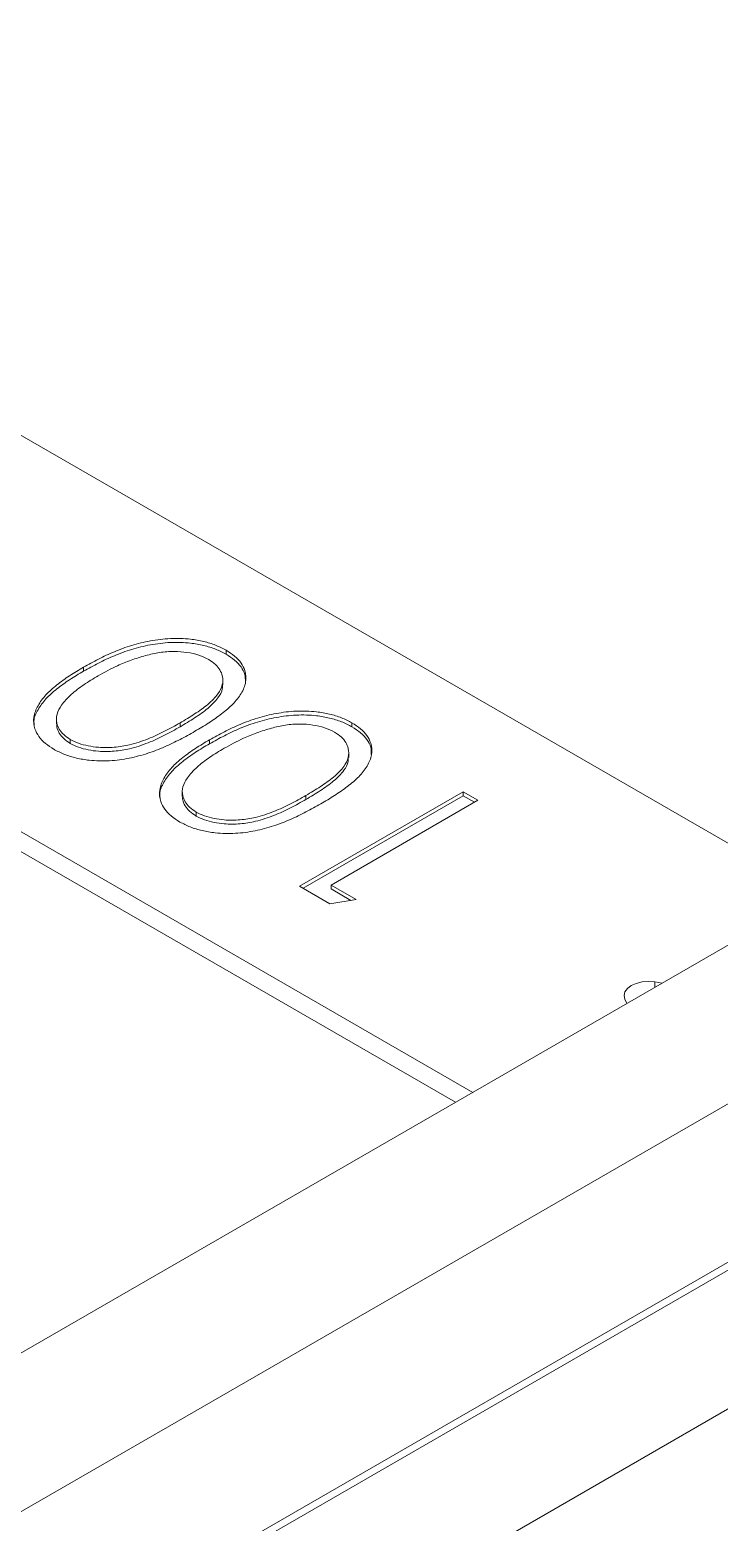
# Model space of a CAD drawing. Header units: millimetres. Extents: x 169 to 14583, y -399 to 10804.
# Drawn here: x 3133.2 to 3275.1, y 8225.6 to 8533 of the extents above; entities that cross this region are included whole.
import ezdxf

# ---------------------------------------------------------------- set-up
doc = ezdxf.new("R2010")
doc.units = ezdxf.units.MM
doc.header["$LTSCALE"] = 35

msp = doc.modelspace()

# ---------------------------------------------------------------- linework, layer by layer
at = {"color": 7, "linetype": 'Continuous', "lineweight": 18}
for p, q in [((4863.941, 9228.027), (2742.62, 8003.415)), ((4807.372, 9228.027), (2742.62, 8036.071)), ((3070.725, 8484.506), (3295.07, 8354.994)), ((3000.014, 8443.685), (3224.36, 8314.173)), ((3000.014, 8439.603), (3220.824, 8312.132)), ((3173.587, 8404.434), (3173.587, 8405.251)), ((3144.276, 8400.933), (3144.276, 8401.75)), ((3485.082, 8399.367), (2770.905, 7987.081)), ((3172.933, 8398.13), (3172.933, 8399.15)), ((3138.666, 8391.111), (3138.666, 8390.09)), ((3164.122, 8389.461), (3164.122, 8390.277)), ((3199.491, 8389.48), (3199.491, 8390.297)), ((3141.537, 8386.049), (3141.537, 8386.866)), ((3170.18, 8385.979), (3170.18, 8386.796)), ((3459.627, 8383.039), (3153.449, 8206.287)), ((3198.838, 8383.175), (3198.838, 8384.196)), ((3164.57, 8376.156), (3164.57, 8375.136)), ((3188.732, 8356.63), (3222.408, 8376.07)), ((3222.408, 8376.07), (3225.43, 8374.326)), ((3222.408, 8375.254), (3222.408, 8376.07)), ((3189.439, 8356.221), (3222.408, 8375.254)), ((3190.027, 8374.506), (3190.027, 8375.323)), ((3225.43, 8374.326), (3195.208, 8356.879)), ((3222.408, 8375.254), (3224.723, 8373.917)), ((3167.441, 8371.095), (3167.441, 8371.911)), ((3194.958, 8353.035), (3188.732, 8356.63)), ((3195.208, 8356.879), (3200.389, 8353.888)), ((3195.208, 8356.062), (3195.208, 8356.879)), ((3195.208, 8356.062), (3199.277, 8353.713)), ((3459.627, 8354.46), (3153.449, 8177.708)), ((3200.389, 8353.888), (3194.958, 8353.035)), ((3263.338, 8336.675), (3261.805, 8336.912)), ((3261.805, 8336.912), (3261.805, 8335.79)), ((3255.681, 8333.377), (3256.092, 8332.492))]:
    msp.add_line(p, q, dxfattribs=at)
at = {"color": 7, "linetype": 'Continuous', "lineweight": 18, "flags": 128}
msp.add_lwpolyline([(3255.681, 8333.377), (3255.511, 8334.124), (3255.681, 8334.871), (3256.18, 8335.568), (3256.975, 8336.165), (3258.011, 8336.624), (3259.217, 8336.912), (3260.511, 8337.011), (3261.805, 8336.912)], dxfattribs=at)
at = {"color": 7, "linetype": 'Continuous', "lineweight": 18}
for points, knots in [([(3144.276, 8401.75), (3145.281, 8402.312), (3147.292, 8403.437), (3150.561, 8404.962), (3154.09, 8406.287), (3157.97, 8407.238), (3162.097, 8407.757), (3165.872, 8407.644), (3169.002, 8407.091), (3171.502, 8406.333), (3172.892, 8405.612), (3173.587, 8405.251)], [0, 0, 0, 0, 0.1251479, 0.250276, 0.375356, 0.5003585, 0.6252893, 0.7500437, 0.8333636, 0.9166753, 1, 1, 1, 1]), ([(3144.276, 8400.933), (3145.281, 8401.496), (3147.292, 8402.62), (3150.561, 8404.145), (3154.09, 8405.47), (3157.97, 8406.422), (3162.097, 8406.94), (3165.872, 8406.827), (3169.002, 8406.274), (3171.502, 8405.517), (3172.892, 8404.795), (3173.587, 8404.434)], [0, 0, 0, 0, 0.1251479, 0.250276, 0.375356, 0.5003585, 0.6252893, 0.7500437, 0.8333636, 0.9166753, 1, 1, 1, 1]), ([(3157.025, 8404.149), (3156.018, 8403.846), (3154.002, 8403.24), (3150.709, 8401.861), (3148.583, 8400.704), (3147.284, 8399.997)], [0, 0, 0, 0, 0.2799753, 0.5600082, 1, 1, 1, 1]), ([(3170.032, 8403.315), (3169.367, 8403.644), (3168.038, 8404.301), (3165.556, 8404.843), (3162.804, 8405.071), (3159.861, 8404.847), (3157.971, 8404.382), (3157.025, 8404.149)], [0, 0, 0, 0, 0.1865523, 0.3733309, 0.5600381, 0.7798907, 1, 1, 1, 1]), ([(3173.587, 8405.251), (3174.208, 8404.853), (3175.449, 8404.057), (3176.755, 8402.625), (3177.669, 8400.825), (3177.805, 8398.659), (3176.82, 8396.306), (3175.081, 8394.109), (3172.719, 8392.121), (3170.07, 8390.262), (3168.129, 8389.114), (3167.158, 8388.54)], [0, 0, 0, 0, 0.0833234, 0.1666438, 0.2499883, 0.3747071, 0.4996201, 0.6246292, 0.7497167, 0.8748503, 1, 1, 1, 1]), ([(3173.587, 8404.434), (3174.209, 8404.037), (3175.453, 8403.241), (3176.739, 8401.809), (3177.588, 8400.288), (3177.566, 8399.239), (3177.555, 8398.727)], [0, 0, 0, 0, 0.2529372, 0.5058654, 0.7588668, 1, 1, 1, 1]), ([(3138.184, 8384.813), (3137.556, 8385.214), (3136.299, 8386.014), (3134.985, 8387.459), (3134.031, 8389.269), (3133.857, 8391.451), (3134.771, 8393.833), (3136.419, 8396.075), (3138.71, 8398.117), (3141.349, 8400.008), (3143.3, 8401.169), (3144.276, 8401.75)], [0, 0, 0, 0, 0.0833284, 0.1666536, 0.2499745, 0.3747403, 0.4996486, 0.6246671, 0.7497315, 0.8748541, 1, 1, 1, 1]), ([(3134.114, 8389.824), (3134.076, 8390.09), (3133.925, 8391.163), (3134.822, 8393.018), (3136.405, 8395.259), (3138.714, 8397.3), (3141.348, 8399.191), (3143.3, 8400.353), (3144.276, 8400.933)], [0, 0, 0, 0, 0.0618286, 0.2492473, 0.4368315, 0.6244845, 0.8122247, 1, 1, 1, 1]), ([(3164.122, 8390.277), (3165.132, 8390.88), (3167.151, 8392.087), (3169.911, 8394.037), (3171.926, 8396.047), (3172.96, 8398.073), (3172.974, 8399.774), (3172.378, 8401.204), (3171.472, 8402.365), (3170.512, 8402.999), (3170.032, 8403.315)], [0, 0, 0, 0, 0.1668628, 0.3336714, 0.5001828, 0.6250903, 0.7498521, 0.8332368, 0.9166597, 1, 1, 1, 1]), ([(3147.284, 8399.997), (3146.279, 8399.392), (3144.27, 8398.18), (3141.633, 8396.17), (3139.741, 8394.127), (3138.675, 8392.112), (3138.598, 8390.409), (3139.21, 8388.981), (3140.09, 8387.814), (3141.054, 8387.182), (3141.537, 8386.866)], [0, 0, 0, 0, 0.1668352, 0.3335991, 0.5002227, 0.6251858, 0.7498884, 0.833289, 0.9166396, 1, 1, 1, 1]), ([(3164.122, 8389.461), (3165.131, 8390.064), (3167.148, 8391.27), (3169.923, 8393.221), (3171.885, 8395.23), (3172.896, 8396.959), (3172.835, 8397.911), (3172.814, 8398.232)], [0, 0, 0, 0, 0.2422672, 0.4844558, 0.7262128, 0.9075653, 1, 1, 1, 1]), ([(3170.18, 8386.796), (3171.186, 8387.358), (3173.197, 8388.482), (3176.466, 8390.007), (3179.994, 8391.332), (3183.875, 8392.284), (3188.002, 8392.802), (3191.777, 8392.689), (3194.907, 8392.137), (3197.406, 8391.379), (3198.796, 8390.657), (3199.491, 8390.297)], [0, 0, 0, 0, 0.1251479, 0.250276, 0.375356, 0.5003585, 0.6252893, 0.7500437, 0.8333636, 0.9166753, 1, 1, 1, 1]), ([(3170.18, 8385.979), (3171.186, 8386.541), (3173.197, 8387.666), (3176.466, 8389.191), (3179.994, 8390.516), (3183.875, 8391.467), (3188.002, 8391.986), (3191.777, 8391.873), (3194.907, 8391.32), (3197.406, 8390.562), (3198.796, 8389.841), (3199.491, 8389.48)], [0, 0, 0, 0, 0.1251479, 0.250276, 0.375356, 0.5003585, 0.6252893, 0.7500437, 0.8333636, 0.9166753, 1, 1, 1, 1]), ([(3167.158, 8388.54), (3166.162, 8387.979), (3164.171, 8386.858), (3160.957, 8385.319), (3157.515, 8383.948), (3153.713, 8382.931), (3149.624, 8382.374), (3145.87, 8382.465), (3142.747, 8382.991), (3140.252, 8383.734), (3138.873, 8384.454), (3138.184, 8384.813)], [0, 0, 0, 0, 0.1251479, 0.2502859, 0.3753639, 0.5003566, 0.6252757, 0.7500267, 0.8333555, 0.9166751, 1, 1, 1, 1]), ([(3138.787, 8390.191), (3138.758, 8389.925), (3138.684, 8389.239), (3139.231, 8388.165), (3140.085, 8386.997), (3141.053, 8386.365), (3141.537, 8386.049)], [0, 0, 0, 0, 0.1739532, 0.4494013, 0.7246843, 1, 1, 1, 1]), ([(3141.537, 8386.866), (3142.084, 8386.587), (3143.178, 8386.03), (3145.191, 8385.508), (3147.666, 8385.161), (3150.613, 8385.179), (3154.12, 8385.778), (3157.605, 8386.937), (3160.99, 8388.527), (3163.078, 8389.694), (3164.122, 8390.277)], [0, 0, 0, 0, 0.0833739, 0.1667448, 0.2501513, 0.3748723, 0.4997808, 0.6663142, 0.8331339, 1, 1, 1, 1]), ([(3141.537, 8386.049), (3142.084, 8385.77), (3143.178, 8385.213), (3145.191, 8384.692), (3147.666, 8384.344), (3150.613, 8384.362), (3154.12, 8384.961), (3157.605, 8386.12), (3160.99, 8387.71), (3163.078, 8388.877), (3164.122, 8389.461)], [0, 0, 0, 0, 0.0833739, 0.1667448, 0.2501513, 0.3748723, 0.4997808, 0.6663142, 0.8331339, 1, 1, 1, 1]), ([(3182.93, 8389.194), (3181.922, 8388.892), (3179.906, 8388.286), (3176.614, 8386.906), (3174.488, 8385.75), (3173.189, 8385.043)], [0, 0, 0, 0, 0.2799753, 0.5600082, 1, 1, 1, 1]), ([(3195.936, 8388.361), (3195.272, 8388.689), (3193.943, 8389.346), (3191.461, 8389.889), (3188.709, 8390.117), (3185.765, 8389.892), (3183.876, 8389.427), (3182.93, 8389.194)], [0, 0, 0, 0, 0.1865523, 0.3733309, 0.5600381, 0.7798907, 1, 1, 1, 1]), ([(3190.027, 8375.323), (3191.037, 8375.926), (3193.056, 8377.132), (3195.816, 8379.083), (3197.83, 8381.092), (3198.865, 8383.119), (3198.879, 8384.819), (3198.282, 8386.249), (3197.377, 8387.41), (3196.416, 8388.044), (3195.936, 8388.361)], [0, 0, 0, 0, 0.1668628, 0.3336714, 0.5001828, 0.6250903, 0.7498521, 0.8332368, 0.9166597, 1, 1, 1, 1]), ([(3199.491, 8390.297), (3200.112, 8389.899), (3201.354, 8389.103), (3202.66, 8387.671), (3203.574, 8385.87), (3203.709, 8383.705), (3202.724, 8381.352), (3200.986, 8379.155), (3198.623, 8377.167), (3195.974, 8375.307), (3194.033, 8374.16), (3193.062, 8373.586)], [0, 0, 0, 0, 0.0833234, 0.1666438, 0.2499883, 0.3747071, 0.4996201, 0.6246292, 0.7497167, 0.8748503, 1, 1, 1, 1]), ([(3199.491, 8389.48), (3200.114, 8389.082), (3201.358, 8388.287), (3202.643, 8386.854), (3203.492, 8385.334), (3203.47, 8384.285), (3203.459, 8383.773)], [0, 0, 0, 0, 0.2529372, 0.5058654, 0.7588668, 1, 1, 1, 1]), ([(3164.088, 8369.859), (3163.46, 8370.259), (3162.203, 8371.06), (3160.89, 8372.505), (3159.936, 8374.315), (3159.762, 8376.497), (3160.676, 8378.879), (3162.323, 8381.121), (3164.615, 8383.162), (3167.254, 8385.054), (3169.205, 8386.215), (3170.18, 8386.796)], [0, 0, 0, 0, 0.0833284, 0.1666536, 0.2499745, 0.3747403, 0.4996486, 0.6246671, 0.7497315, 0.8748541, 1, 1, 1, 1]), ([(3160.018, 8374.87), (3159.981, 8375.136), (3159.83, 8376.209), (3160.726, 8378.063), (3162.309, 8380.304), (3164.618, 8382.346), (3167.253, 8384.237), (3169.204, 8385.398), (3170.18, 8385.979)], [0, 0, 0, 0, 0.0618286, 0.2492473, 0.4368315, 0.6244845, 0.8122247, 1, 1, 1, 1]), ([(3173.189, 8385.043), (3172.184, 8384.437), (3170.174, 8383.226), (3167.538, 8381.215), (3165.645, 8379.172), (3164.579, 8377.157), (3164.503, 8375.454), (3165.115, 8374.027), (3165.994, 8372.86), (3166.959, 8372.227), (3167.441, 8371.911)], [0, 0, 0, 0, 0.1668352, 0.3335991, 0.5002227, 0.6251858, 0.7498884, 0.833289, 0.9166396, 1, 1, 1, 1]), ([(3190.027, 8374.506), (3191.035, 8375.109), (3193.053, 8376.316), (3195.828, 8378.266), (3197.79, 8380.276), (3198.8, 8382.005), (3198.739, 8382.956), (3198.719, 8383.278)], [0, 0, 0, 0, 0.2422672, 0.4844558, 0.7262128, 0.9075653, 1, 1, 1, 1]), ([(3193.062, 8373.586), (3192.067, 8373.025), (3190.075, 8371.903), (3186.862, 8370.364), (3183.42, 8368.994), (3179.618, 8367.977), (3175.528, 8367.419), (3171.775, 8367.511), (3168.652, 8368.037), (3166.156, 8368.78), (3164.778, 8369.499), (3164.088, 8369.859)], [0, 0, 0, 0, 0.1251479, 0.2502859, 0.3753639, 0.5003566, 0.6252757, 0.7500267, 0.8333555, 0.9166751, 1, 1, 1, 1]), ([(3164.692, 8375.237), (3164.663, 8374.971), (3164.589, 8374.285), (3165.135, 8373.211), (3165.989, 8372.043), (3166.957, 8371.411), (3167.441, 8371.095)], [0, 0, 0, 0, 0.1739532, 0.4494013, 0.7246843, 1, 1, 1, 1]), ([(3167.441, 8371.911), (3167.988, 8371.633), (3169.082, 8371.075), (3171.095, 8370.554), (3173.571, 8370.206), (3176.518, 8370.224), (3180.025, 8370.824), (3183.51, 8371.982), (3186.895, 8373.573), (3188.983, 8374.739), (3190.027, 8375.323)], [0, 0, 0, 0, 0.0833739, 0.1667448, 0.2501513, 0.3748723, 0.4997808, 0.6663142, 0.8331339, 1, 1, 1, 1]), ([(3167.441, 8371.095), (3167.988, 8370.816), (3169.082, 8370.259), (3171.095, 8369.737), (3173.571, 8369.39), (3176.518, 8369.408), (3180.025, 8370.007), (3183.51, 8371.166), (3186.895, 8372.756), (3188.983, 8373.923), (3190.027, 8374.506)], [0, 0, 0, 0, 0.0833739, 0.1667448, 0.2501513, 0.3748723, 0.4997808, 0.6663142, 0.8331339, 1, 1, 1, 1])]:
    msp.add_open_spline(points, degree=3, knots=knots, dxfattribs=at)

doc.saveas('drawing.dxf')
